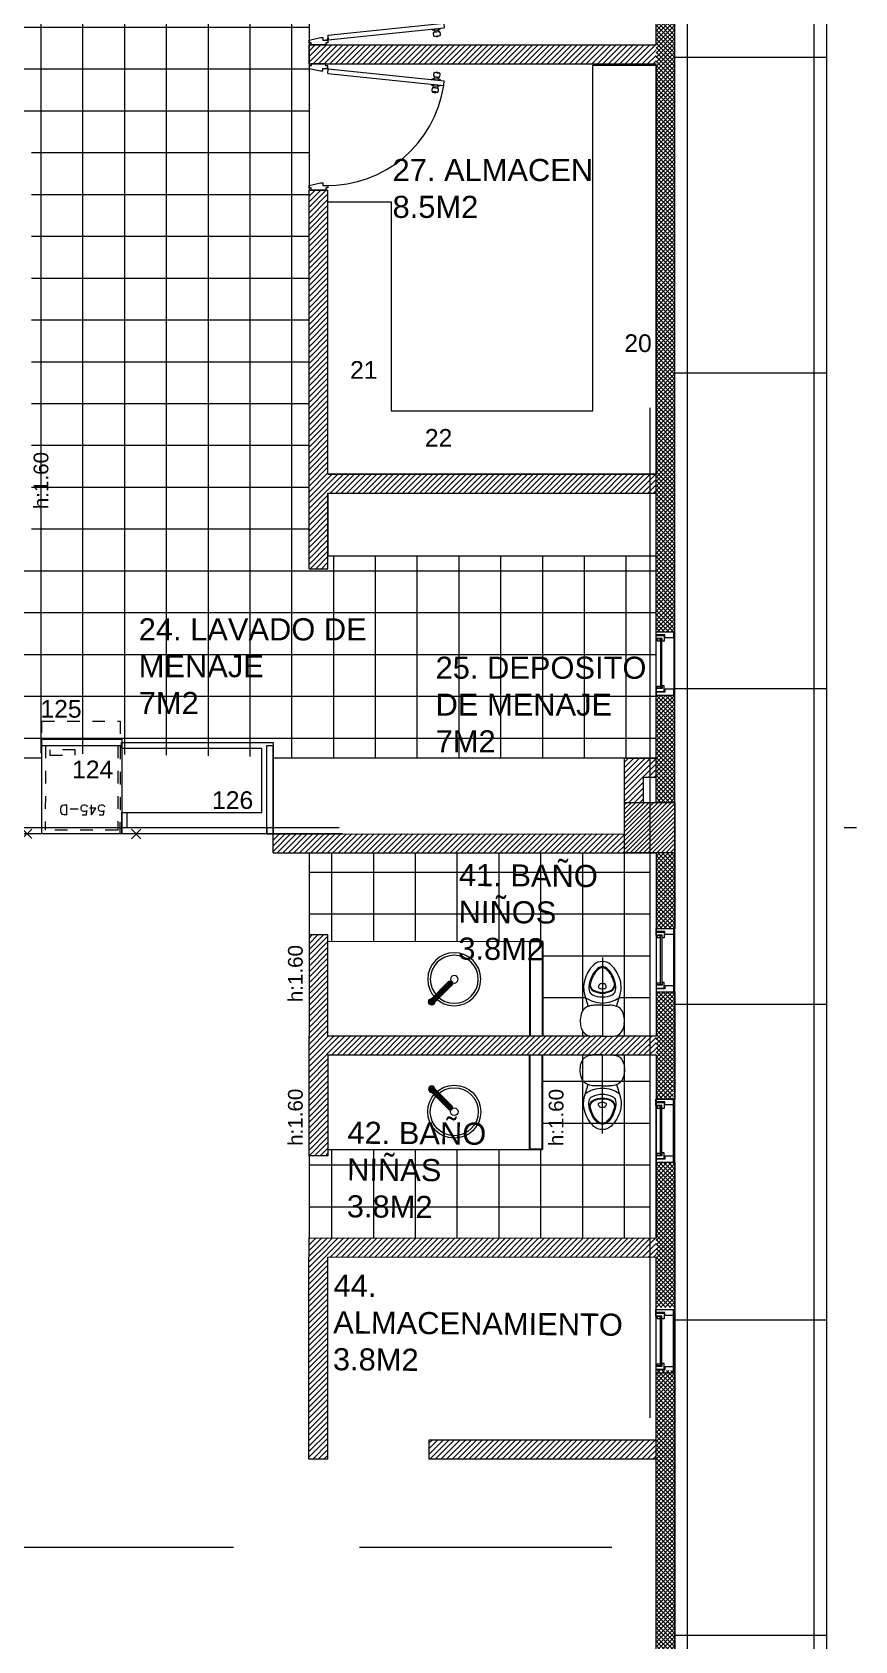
# Model space of a CAD drawing. Extents: x 98839 to 99031, y 101876 to 101926.
# Drawn here: x 98885.49 to 98892.01, y 101896.96 to 101909.7 of the extents above; entities that cross this region are included whole.
import ezdxf

# ---------------------------------------------------------------- set-up
doc = ezdxf.new("R2010")
doc.units = 0
doc.header["$LTSCALE"] = 8
doc.header["$MEASUREMENT"] = 0
for name, pattern in [('DASHDOTX2', [2, 1, -0.5, 0, -0.5]), ('HIDDEN', [0.375, 0.25, -0.125]), ('RAYITAS', [15, 12, -3]), ('TRAZOS2', [9.525, 6.35, -3.175])]:
    doc.linetypes.add(name, pattern=pattern)
doc.layers.get('0').update_dxf_attribs({"linetype": 'CONTINUOUS', "lineweight": 9})
for name, color, linetype, lineweight in [('5- 0.18 (muebles fijos)', 3, 'CONTINUOUS', 18), ('A_ACHU-1', 253, 'CONTINUOUS', 0), ('A_CARP-MAD', 46, 'CONTINUOUS', 18), ('A_CARP-MET', 126, 'CONTINUOUS', 18), ('A_CLRA-YESO', 71, 'CONTINUOUS', 18), ('A_COLS', 1, 'CONTINUOUS', 20), ('A_EJES', 75, 'DASHDOTX2', 5), ('A_MUEB-FIJO', 3, 'CONTINUOUS', 15), ('A_MURO', 7, 'CONTINUOUS', 20), ('A_MURO-ANTE', 7, 'CONTINUOUS', 30), ('A_PISO-ACHU', 251, 'CONTINUOUS', 0), ('A_PISO-GRAN', 250, 'CONTINUOUS', 0), ('A_PROY', 16, 'HIDDEN', 5), ('A_PUER', 134, 'CONTINUOUS', 18), ('A_TEXT', 154, 'CONTINUOUS', 0), ('A_TEXT-DIM', 54, 'CONTINUOUS', 13), ('A_VENT', 124, 'CONTINUOUS', 18), ('Arq_Muebles_Fijos', 252, 'CONTINUOUS', 15), ('MOBILIARIO', 3, 'CONTINUOUS', 15), ('P-BAJA_APARTADO-v4$0$proyeccion', 3, 'CONTINUOUS', 0)]:
    doc.layers.add(name, color=color, linetype=linetype, lineweight=lineweight)
doc.layers.add('BORRAME', color=1, linetype='CONTINUOUS')
doc.styles.add('DIM', font='arial.ttf')
doc.styles.add('ROMAND', font='romand.shx')
doc.styles.add('ROMANS', font='arial.ttf')
pattern_1 = [(45, (0, 0), (-0.0176776695297, 0.0176776695297), []), (135, (0, 0), (-0.0176776695297, -0.0176776695297), [])]
pattern_2 = [(45, (0, 0), (-0.022097086912, 0.022097086912), [])]
pattern_3 = [(89.99933, (99248.9285, 101887.80418), (-0.33125, 3.87e-06), []), (179.99933, (99248.9285, 101887.80418), (-3.87e-06, -0.33125), [])]

# ---------------------------------------------------------------- blocks, each defined once
blk = doc.blocks.new('puerta mad 1mt')
at = {"layer": '5- 0.18 (muebles fijos)'}
blk.add_line((0.155, 0.99), (0.155, 0.99), dxfattribs=at)
at = {"layer": 'A_ACHU-1'}
for p, q in [((0.048, 0.934), (0.049, 0.946)), ((0.048, 0.934), (0.051, 0.934)), ((0.049, 0.946), (0.052, 0.945)), ((0.049, 0.92), (0.051, 0.934)), ((0.051, 0.934), (0.054, 0.96)), ((0.084, 0.916), (0.088, 0.956)), ((0.095, 0.92), (0.085, 0.921)), ((0.098, 0.95), (0.088, 0.951)), ((0.094, 0.918), (0.098, 0.952)), ((0.097, 0.917), (0.094, 0.918)), ((0.105, 0.899), (0.097, 0.917)), ((0.101, 0.952), (0.098, 0.952)), ((0.112, 0.969), (0.101, 0.952)), ((0.105, 0.899), (0.112, 0.969)), ((0.108, 0.899), (0.105, 0.899)), ((0.115, 0.968), (0.112, 0.969)), ((0.115, 0.968), (0.112, 0.969)), ((0.145, 0.895), (0.148, 0.894)), ((0.148, 0.894), (0.156, 0.964)), ((0.148, 0.894), (0.159, 0.911)), ((0.153, 0.964), (0.156, 0.964)), ((0.153, 0.964), (0.156, 0.964)), ((0.156, 0.964), (0.163, 0.946)), ((0.159, 0.911), (0.162, 0.91)), ((0.162, 0.91), (0.166, 0.945)), ((0.162, 0.913), (0.172, 0.912)), ((0.163, 0.946), (0.166, 0.945)), ((0.165, 0.943), (0.175, 0.942)), ((0.172, 0.907), (0.176, 0.947)), ((0.207, 0.903), (0.208, 0.918)), ((0.208, 0.918), (0.211, 0.943)), ((0.211, 0.917), (0.208, 0.918)), ((0.212, 0.929), (0.209, 0.929)), ((0.211, 0.917), (0.212, 0.929)), ((0.021, 0.057), (0.02, 0.057)), ((0.021, 0.074), (0.022, 0.078)), ((0.021, 0.074), (0.021, 0.057)), ((0.022, 0.076), (0.031, 0.076)), ((0.022, 0.075), (0.038, 0.074)), ((0.038, 0.075), (0.038, 0.074))]:
    blk.add_line(p, q, dxfattribs=at)
blk.add_circle((0.022, 0.075), 0.00188, dxfattribs=at)
for centre, radius, start, end in [((-0.04, 0.949), 0.0943, 341.7975, 6.2754), ((0.069, 0.935), 0.0242, 217.6393, 310.4336), ((0.069, 0.941), 0.0242, 37.6393, 130.4336), ((0.191, 0.922), 0.0242, 217.6393, 310.4336), ((0.192, 0.928), 0.0242, 37.6393, 130.4336), ((0.3, 0.914), 0.0943, 161.7975, 186.2754), ((0.022, 0.075), 0.000938, 85, 265), ((0.022, 0.075), 0.000937, 265, 85)]:
    blk.add_arc(centre, radius, start, end, dxfattribs=at)
at = {"layer": 'A_CARP-MAD'}
for points in [[(-0.017, -0.058), (0, -0.058), (0, -0.075), (0.02, -0.075), (0.04, 0.015), (0.04, 0.035), (0.02, 0.035), (0.02, 0.075), (0, 0.075), (0, 0.058), (-0.017, 0.058)], [(0.983, -0.058), (0.966, -0.058), (0.966, -0.075), (0.946, -0.075), (0.926, 0.015), (0.926, 0.035), (0.946, 0.035), (0.946, 0.075), (0.966, 0.075), (0.966, 0.058), (0.983, 0.058)]]:
    blk.add_lwpolyline(points, close=True, dxfattribs=at)
at = {"layer": 'A_PROY'}
blk.add_arc((0.016, 0.073), 0.93, 358.9025, 81.3874, dxfattribs=at)
at = {"layer": 'A_PUER'}
for p, q in [((0.022, 0.076), (0.118, 0.996)), ((0.059, 0.073), (0.156, 0.992)), ((0.156, 0.992), (0.118, 0.996)), ((0.059, 0.073), (0.022, 0.076))]:
    blk.add_line(p, q, dxfattribs=at)
blk = doc.blocks.new('*U792')
at = {"layer": 'A_CARP-MAD'}
blk.add_lwpolyline([(0.14, -0.047), (0.07, -0.047), (0.07, -0.023), (0, -0.023), (0, 0), (0.14, 0)], dxfattribs=at)
for points in [[(0, -0.028), (0.065, -0.028), (0.065, -0.074), (0.048, -0.074), (0.048, -0.051), (0, -0.051)], [(0, -0.028), (0.065, -0.028), (0.065, -0.074), (0.048, -0.074), (0.048, -0.051), (0, -0.051)], [(0.033, -0.071), (0.033, -0.054), (0.01, -0.054), (0.01, -0.071)], [(0, -0.472), (0.065, -0.472), (0.065, -0.426), (0.048, -0.426), (0.048, -0.449), (0, -0.449)], [(0, -0.477), (0, -0.5), (0.14, -0.5), (0.14, -0.453), (0.07, -0.453), (0.07, -0.477)], [(0.033, -0.429), (0.033, -0.446), (0.01, -0.446), (0.01, -0.429)]]:
    blk.add_lwpolyline(points, close=True, dxfattribs=at)
at = {"layer": 'A_CARP-MET'}
blk.add_line((0.14, -0.047), (0.14, 0), dxfattribs=at)
blk.add_lwpolyline([(0.033, -0.071), (0.033, -0.054), (0.01, -0.054), (0.01, -0.071)], close=True, dxfattribs=at)
at = {"layer": 'A_VENT'}
for p, q in [((0, -0.5), (0, 0)), ((0.14, 0), (0.14, -0.5))]:
    blk.add_line(p, q, dxfattribs=at)
blk.add_lwpolyline([(0.036, -0.054), (0.036, -0.446), (0.045, -0.446), (0.045, -0.054)], close=True, dxfattribs=at)
blk = doc.blocks.new('ACTIVAIR-flat-1')
at = {"color": 4, "linetype": 'RAYITAS'}
for p, q in [((-618, -44), (0, 0)), ((0, 0), (63, -889)), ((-555, -933), (-618, -44)), ((63, -889), (-555, -933))]:
    blk.add_line(p, q, dxfattribs=at)
at = {"layer": 'BORRAME', "style": 'ROMAND', "flags": 9}
for tag, p in [('NUMERO_DE_POSICION', (-31, -210)), ('VARIABLE_ANCHO', (-96, -130)), ('VARIABLE_LARGO', (-97, -173)), ('SUBAPARATOS_QUE_TIENE', (12, -292)), ('CODIGO_DE_ZONA', (-77, -256)), ('TIPO', (-220, -349)), ('DESCRIPCION', (-125, -384)), ('CODIGO', (-181, -431))]:
    blk.add_attdef(tag, p, '', height=28.2, rotation=184.0753, dxfattribs=at)
blk = doc.blocks.new('PI-70-flat-1')
at = {"color": 2}
for p, q in [((53, -46), (100, -695)), ((100, -695), (50, -698))]:
    blk.add_line(p, q, dxfattribs=at)
at = {"layer": 'BORRAME'}
for p, q in [((0, 0), (50, 4)), ((50, -698), (0, 0)), ((50, 4), (53, -46))]:
    blk.add_line(p, q, dxfattribs=at)
at = {"layer": 'BORRAME', "style": 'ROMAND', "flags": 9}
for tag, p in [('DESCRIPCION', (-5, -767)), ('CODIGO', (35, -734)), ('ORDEN_DEL_SUBAPARATO', (-99, -832)), ('PERTENECE_AL_APARATO', (-92, -862)), ('NUMERO_DE_POSICION', (-70, -920)), ('CODIGO_DE_ZONA', (-37, -888)), ('TIPO', (62, -792)), ('VARIABLE_ANCHO', (-24, -977)), ('VARIABLE_LARGO', (-23, -947))]:
    blk.add_attdef(tag, p, '', height=20, rotation=4.0753, dxfattribs=at)
blk = doc.blocks.new('MV-120-7-flat-1')
at = {"color": 3}
for p, q in [((-1197, -85), (0, 0)), ((0, 0), (12, -170)), ((-1145, -808), (-1197, -85)), ((52, -723), (-1145, -808)), ((48, -678), (52, -723))]:
    blk.add_line(p, q, dxfattribs=at)
at = {"color": 2}
for p, q in [((-36, -53), (-1193, -135)), ((-28, -172), (-36, -53)), ((12, -170), (-1095, -248)), ((-1095, -248), (-1059, -757)), ((48, -678), (-1059, -757))]:
    blk.add_line(p, q, dxfattribs=at)
at = {"layer": 'BORRAME', "style": 'ROMAND', "text_generation_flag": 4, "flags": 9}
for tag, p in [('DESCRIPCION', (-211, -261)), ('CODIGO', (-255, -234)), ('SUBAPARATOS_QUE_TIENE', (-106, -312)), ('NUMERO_DE_POSICION', (-128, -374)), ('CODIGO_DE_ZONA', (-165, -347)), ('TIPO', (-274, -296)), ('VARIABLE_LARGO', (-170, -407)), ('VARIABLE_ANCHO', (-165, -437))]:
    blk.add_attdef(tag, p, '', height=20, rotation=184.0753, dxfattribs=at)
blk = doc.blocks.new('ECO-545-D-flat-1')
at = {"color": 3}
for p, q in [((0, 0), (633, 45)), ((53, -748), (0, 0)), ((687, -703), (633, 45)), ((683, -653), (50, -698)), ((687, -703), (53, -748))]:
    blk.add_line(p, q, dxfattribs=at)
at = {"color": 4, "linetype": 'TRAZOS2'}
for p, q in [((32, -28), (606, 13)), ((653, -655), (606, 13)), ((80, -696), (32, -28))]:
    blk.add_line(p, q, dxfattribs=at)
blk.add_lwpolyline([(416, -637), (616, -623), (613, -583), (413, -597)], close=True, dxfattribs=at)
at = {"layer": 'BORRAME'}
for p, q in [((-75, -43), (-155, 27)), ((-149, -48), (-80, 32)), ((788, 19), (708, 88)), ((713, 13), (783, 93))]:
    blk.add_line(p, q, dxfattribs=at)
at = {"layer": 'BORRAME', "style": 'ROMAND'}
blk.add_text('545-D', height=80, rotation=4.0753, dxfattribs=at).set_placement((142, -221))
at = {"layer": 'BORRAME', "style": 'ROMANS', "flags": 9}
for tag, p in [('SUBAPARATOS_QUE_TIENE', (162, -388)), ('CODIGO_DE_ZONA', (224, -414)), ('DESCRIPCION', (257, -322)), ('CODIGO', (298, -289)), ('TIPO', (326, -347)), ('NUMERO_DE_POSICION', (191, -446)), ('VARIABLE_ANCHO', (240, -503)), ('VARIABLE_LARGO', (241, -473))]:
    blk.add_attdef(tag, p, '', height=20, rotation=4.0753, dxfattribs=at)
blk = doc.blocks.new('P-BAJA_APARTADO-v4$0$LAVAMANOS_NAL 2')
at = {"layer": 'MOBILIARIO'}
for radius in [0.21, 0.19, 0.03]:
    blk.add_circle((0, 0), radius, dxfattribs=at)
blk = doc.blocks.new('sanit planta niños 25 JUNIO')
at = {"layer": 'MOBILIARIO'}
for p, q in [((0, 0), (-0.079, 0)), ((0, 0), (0.079, 0)), ((0, -0.623), (0, 0)), ((-0.112, -0.235), (-0.141, -0.329)), ((0, -0.245), (-0.055, -0.245)), ((0, -0.245), (0.055, -0.245)), ((0.141, -0.329), (0.112, -0.235)), ((-0.031, -0.387), (-0.031, -0.396)), ((0.031, -0.396), (0.031, -0.387))]:
    blk.add_line(p, q, dxfattribs=at)
for centre, radius, start, end in [((-0.079, -0.142), 0.142, 90.0018, 106.1013), ((0.079, -0.142), 0.142, 73.8987, 89.9982), ((0.025, -0.119), 0.2, 173.2201, 192.007), ((-0.061, -0.105), 0.114, 163.1231, 175.1981), ((-0.081, -0.087), 0.09, 115.07, 170.1707), ((0.081, -0.087), 0.09, 9.8293, 64.93), ((0.061, -0.105), 0.114, 4.8019, 16.8769), ((-0.025, -0.119), 0.2, 347.993, 6.7799), ((-0.082, -0.151), 0.0891, 185.8483, 257.9222), ((-0.055, -0.08), 0.165, 253.7382, 269.9982), ((0.055, -0.08), 0.165, 270.0018, 286.2618), ((0.082, -0.151), 0.0891, 282.0778, 354.1517), ((0.049, -0.386), 0.198, 163.4737, 194.8638), ((0, -0.495), 0.233, 90.0041, 124.9086), ((0.049, -0.386), 0.156, 171.2441, 194.8637), ((-0.059, -0.369), 0.0458, 115.3107, 171.2428), ((-0.047, -0.403), 0.052, 117.3279, 181.0009), ((-0.046, -0.407), 0.0502, 117.8382, 192.7538), ((0, -0.495), 0.185, 90.0039, 115.3111), ((0, -0.495), 0.155, 90.0041, 117.3278), ((0, -0.495), 0.149, 90.0041, 117.8379), ((-0.024, -0.387), 0.00676, 116.9744, 180.0041), ((0, -0.434), 0.0598, 90.0038, 116.9725), ((0, -0.495), 0.233, 55.0996, 90.004), ((0, -0.495), 0.185, 64.6971, 90.0043), ((0, -0.495), 0.155, 62.6804, 90.0041), ((0, -0.495), 0.149, 62.1703, 90.004), ((0, -0.434), 0.0598, 63.0356, 90.0044), ((0.024, -0.387), 0.00676, 0.0041, 63.0338), ((0.046, -0.407), 0.0502, 347.2544, 62.17), ((0.047, -0.403), 0.052, 359.0073, 62.6803), ((0.06, -0.369), 0.0458, 8.7654, 64.6975), ((-0.049, -0.386), 0.156, 345.1445, 8.764), ((-0.049, -0.386), 0.198, 345.1444, 16.5345), ((0.153, -0.358), 0.306, 194.8653, 208.8496), ((0.086, -0.395), 0.229, 208.8482, 227.9985), ((0.153, -0.358), 0.263, 194.8629, 208.8482), ((0.049, -0.386), 0.148, 192.8178, 194.9232), ((0.153, -0.358), 0.255, 194.8659, 208.8502), ((0.086, -0.395), 0.187, 208.8488, 227.9987), ((0.086, -0.395), 0.179, 208.8494, 227.9992), ((-0.015, -0.396), 0.0154, 180.1881, 237.9209), ((0, -0.372), 0.0444, 237.9205, 270.0041), ((0, -0.372), 0.0444, 270.0041, 302.0877), ((0.015, -0.396), 0.0154, 302.0873, 359.8201), ((-0.086, -0.395), 0.179, 312.009, 331.1588), ((-0.086, -0.395), 0.187, 312.0095, 331.1594), ((-0.086, -0.395), 0.229, 312.0097, 331.16), ((-0.153, -0.358), 0.255, 331.158, 345.1423), ((-0.153, -0.358), 0.263, 331.1599, 345.1452), ((-0.049, -0.386), 0.148, 345.085, 347.1904), ((-0.153, -0.358), 0.306, 331.1586, 345.1429), ((0, -0.491), 0.1, 227.9989, 270.0041), ((0, -0.491), 0.0581, 227.9988, 270.0041), ((0, -0.491), 0.0503, 227.9988, 270.0041), ((0, -0.491), 0.0503, 270.0041, 312.0094), ((0, -0.491), 0.0581, 270.0041, 312.0094), ((0, -0.491), 0.1, 270.0041, 312.0093)]:
    blk.add_arc(centre, radius, start, end, dxfattribs=at)
blk = doc.blocks.new('*U475')
blk.add_wipeout([(-0.362, 0.614), (-0.263, 0.613), (-0.234, 0.604), (-0.206, 0.576), (-0.193, 0.542), (-0.187, 0.495), (-0.194, 0.437), (-0.206, 0.414), (-0.229, 0.39), (-0.25, 0.379), (-0.217, 0.268), (-0.213, 0.231), (-0.215, 0.201), (-0.22, 0.178), (-0.227, 0.153), (-0.259, 0.091), (-0.273, 0.072), (-0.284, 0.059), (-0.295, 0.049), (-0.303, 0.042), (-0.315, 0.035), (-0.326, 0.03), (-0.362, 0.023), (-0.405, 0.033), (-0.435, 0.054), (-0.452, 0.073), (-0.473, 0.103), (-0.502, 0.168), (-0.508, 0.195), (-0.509, 0.253), (-0.503, 0.283), (-0.491, 0.325), (-0.475, 0.379), (-0.496, 0.39), (-0.511, 0.403), (-0.528, 0.433), (-0.534, 0.461), (-0.537, 0.494), (-0.535, 0.529), (-0.524, 0.572), (-0.517, 0.578), (-0.504, 0.594), (-0.488, 0.605), (-0.469, 0.612), (-0.456, 0.613), (-0.444, 0.614)]).dxf.layer = 'MOBILIARIO'
at = {"layer": 'MOBILIARIO'}
blk.add_blockref('sanit planta niños 25 JUNIO', (-0.362, 0.614), dxfattribs=at)
blk = doc.blocks.new('griferia')
at = {"layer": 'MOBILIARIO', "color": 8, "linetype": 'Continuous'}
for points in [[(-0.226, 0), (-0.105, 0)], [(-0.225, 0.006), (-0.106, 0.006)], [(-0.222, 0.011), (-0.106, 0.011)], [(-0.22, 0.014), (-0.107, 0.014)], [(-0.216, 0.017), (-0.108, 0.017)], [(0, 0.019), (-0.207, 0.019)], [(-0.207, -0.019), (0, -0.019), (0, 0.019)], [(-0.095, 0.017), (0, 0.017)], [(-0.094, 0.014), (0, 0.014)], [(-0.093, 0.011), (0, 0.011)], [(-0.093, 0.006), (0, 0.006)], [(-0.092, 0), (0, 0)], [(0.014, -0.012), (0.014, 0.012)], [(0.016, -0.01), (0.016, 0.01)], [(0.017, -0.008), (0.017, 0.008)], [(0.018, -0.004), (0.018, 0.004)], [(-0.225, -0.006), (-0.106, -0.006)], [(-0.222, -0.011), (-0.106, -0.011)], [(-0.22, -0.014), (-0.107, -0.014)], [(-0.216, -0.017), (-0.108, -0.017)], [(-0.095, -0.017), (0, -0.017)], [(-0.094, -0.014), (0, -0.014)], [(-0.093, -0.006), (0, -0.006)], [(-0.093, -0.011), (0, -0.011)]]:
    blk.add_lwpolyline(points, dxfattribs=at)
for centre, radius, start, end in [((-0.207, 0), 0.0188, 90, 270), ((-0.204, 0), 0.0191, 100.053, 259.947), ((-0.199, 0), 0.0197, 107.5626, 252.4374), ((-0.194, 0), 0.0206, 114.2781, 245.7219), ((-0.189, 0), 0.0217, 119.9824, 240.0176), ((-0.184, 0), 0.0231, 125.4865, 234.5135), ((-0.176, 0), 0.0261, 134.0124, 225.9876), ((-0.17, 0), 0.0649, 343.1568, 16.8432), ((-0.168, 0), 0.0649, 343.1568, 16.8432), ((-0.165, 0), 0.0649, 343.1568, 16.8432), ((-0.162, 0), 0.0649, 343.1568, 16.8432), ((-0.16, 0), 0.0649, 343.1568, 16.8432), ((-0.157, 0), 0.0649, 343.1568, 16.8432), ((0, 0), 0.0255, 227.4527, 132.5473), ((0, 0), 0.0188, 270, 90), ((-0.066, 0), 0.0684, 344.0427, 15.9573), ((-0.058, 0), 0.0635, 342.9761, 17.0239), ((-0.061, 0), 0.0693, 344.942, 15.058), ((-0.043, 0), 0.0537, 341.4248, 18.5752), ((-0.041, 0), 0.0543, 343.3705, 16.6295), ((-0.046, 0), 0.0603, 346.8545, 13.1455)]:
    blk.add_arc(centre, radius, start, end, dxfattribs=at)
blk = doc.blocks.new('A$C578C46C9')
at = {"layer": 'MOBILIARIO', "color": 8}
blk.add_blockref('griferia', (-0.026, 0), dxfattribs=at)
blk = doc.blocks.new('*U70')
at = {"layer": 'A_CARP-MAD'}
blk.add_lwpolyline([(0.14, -0.047), (0.07, -0.047), (0.07, -0.023), (0, -0.023), (0, 0), (0.14, 0)], dxfattribs=at)
for points in [[(0, -0.028), (0.065, -0.028), (0.065, -0.074), (0.048, -0.074), (0.048, -0.051), (0, -0.051)], [(0, -0.028), (0.065, -0.028), (0.065, -0.074), (0.048, -0.074), (0.048, -0.051), (0, -0.051)], [(0.033, -0.071), (0.033, -0.054), (0.01, -0.054), (0.01, -0.071)], [(0, -2.972), (0.065, -2.972), (0.065, -2.926), (0.048, -2.926), (0.048, -2.949), (0, -2.949)], [(0.033, -2.929), (0.033, -2.946), (0.01, -2.946), (0.01, -2.929)], [(0, -2.977), (0, -3), (0.14, -3), (0.14, -2.953), (0.07, -2.953), (0.07, -2.977)]]:
    blk.add_lwpolyline(points, close=True, dxfattribs=at)
at = {"layer": 'A_CARP-MET'}
blk.add_line((0.14, -0.047), (0.14, 0), dxfattribs=at)
blk.add_lwpolyline([(0.033, -0.071), (0.033, -0.054), (0.01, -0.054), (0.01, -0.071)], close=True, dxfattribs=at)
at = {"layer": 'A_VENT'}
for p, q in [((0, -3), (0, 0)), ((0.14, 0), (0.14, -3))]:
    blk.add_line(p, q, dxfattribs=at)
blk.add_lwpolyline([(0.036, -0.054), (0.036, -2.946), (0.045, -2.946), (0.045, -0.054)], close=True, dxfattribs=at)
blk = doc.blocks.new('A$C7E147700')
at = {"layer": 'A_VENT', "xscale": -1, "rotation": 270}
blk.add_blockref('*U70', (4.285, -0.149), dxfattribs=at)
blk = doc.blocks.new('puerta 11')
at = {"layer": '5- 0.18 (muebles fijos)'}
for p, q in [((-1.228, 0.99), (-1.228, 0.99)), ((-0.119, 0.476), (-0.119, 0.476))]:
    blk.add_line(p, q, dxfattribs=at)
at = {"layer": 'A_ACHU-1'}
for p, q in [((-1.335, 0.934), (-1.334, 0.946)), ((-1.335, 0.934), (-1.332, 0.934)), ((-1.334, 0.946), (-1.331, 0.945)), ((-1.334, 0.92), (-1.332, 0.934)), ((-1.332, 0.934), (-1.329, 0.96)), ((-1.299, 0.916), (-1.295, 0.956)), ((-1.288, 0.92), (-1.298, 0.921)), ((-1.285, 0.95), (-1.295, 0.951)), ((-1.289, 0.918), (-1.285, 0.952)), ((-1.286, 0.917), (-1.289, 0.918)), ((-1.278, 0.899), (-1.286, 0.917)), ((-1.282, 0.952), (-1.285, 0.952)), ((-1.271, 0.969), (-1.282, 0.952)), ((-1.278, 0.899), (-1.271, 0.969)), ((-1.275, 0.899), (-1.278, 0.899)), ((-1.268, 0.968), (-1.271, 0.969)), ((-1.268, 0.968), (-1.271, 0.969)), ((-1.238, 0.895), (-1.235, 0.894)), ((-1.235, 0.894), (-1.227, 0.964)), ((-1.235, 0.894), (-1.224, 0.911)), ((-1.23, 0.964), (-1.227, 0.964)), ((-1.23, 0.964), (-1.227, 0.964)), ((-1.227, 0.964), (-1.22, 0.946)), ((-1.224, 0.911), (-1.221, 0.91)), ((-1.221, 0.91), (-1.217, 0.945)), ((-1.221, 0.913), (-1.211, 0.912)), ((-1.22, 0.946), (-1.217, 0.945)), ((-1.218, 0.943), (-1.208, 0.942)), ((-1.211, 0.907), (-1.207, 0.947)), ((-1.176, 0.903), (-1.175, 0.918)), ((-1.175, 0.918), (-1.172, 0.943)), ((-1.172, 0.917), (-1.175, 0.918)), ((-1.171, 0.929), (-1.174, 0.929)), ((-1.172, 0.917), (-1.171, 0.929)), ((-0.174, 0.404), (-0.175, 0.415)), ((-0.175, 0.415), (-0.173, 0.415)), ((-0.171, 0.404), (-0.174, 0.429)), ((-0.174, 0.404), (-0.171, 0.404)), ((-0.17, 0.39), (-0.171, 0.404)), ((-0.135, 0.393), (-0.139, 0.433)), ((-0.129, 0.429), (-0.139, 0.428)), ((-0.126, 0.399), (-0.136, 0.398)), ((-0.125, 0.397), (-0.129, 0.432)), ((-0.126, 0.432), (-0.129, 0.432)), ((-0.119, 0.45), (-0.126, 0.432)), ((-0.122, 0.397), (-0.125, 0.397)), ((-0.112, 0.381), (-0.122, 0.397)), ((-0.116, 0.451), (-0.119, 0.45)), ((-0.116, 0.451), (-0.119, 0.45)), ((-0.112, 0.381), (-0.119, 0.45)), ((-0.078, 0.455), (-0.075, 0.455)), ((-0.078, 0.455), (-0.075, 0.455)), ((-0.075, 0.455), (-0.064, 0.438)), ((-0.068, 0.385), (-0.075, 0.455)), ((-0.071, 0.385), (-0.068, 0.385)), ((-0.068, 0.385), (-0.061, 0.404)), ((-0.064, 0.438), (-0.061, 0.439)), ((-0.058, 0.404), (-0.061, 0.439)), ((-0.061, 0.437), (-0.051, 0.438)), ((-0.061, 0.404), (-0.058, 0.404)), ((-0.058, 0.406), (-0.048, 0.407)), ((-0.048, 0.402), (-0.052, 0.442)), ((-0.014, 0.42), (-0.017, 0.446)), ((-0.013, 0.432), (-0.015, 0.432)), ((-0.012, 0.421), (-0.014, 0.42)), ((-0.013, 0.406), (-0.014, 0.42)), ((-0.012, 0.421), (-0.013, 0.432)), ((-0.109, 0.381), (-0.112, 0.381)), ((-1.362, 0.057), (-1.363, 0.057)), ((-1.362, 0.074), (-1.361, 0.078)), ((-1.362, 0.074), (-1.362, 0.057)), ((-1.361, 0.076), (-1.352, 0.076)), ((-1.361, 0.075), (-1.345, 0.074)), ((-1.345, 0.075), (-1.345, 0.074)), ((-0.039, 0.075), (-0.055, 0.074)), ((-0.055, 0.075), (-0.055, 0.074)), ((-0.039, 0.076), (-0.048, 0.076)), ((-0.038, 0.074), (-0.039, 0.078)), ((-0.038, 0.074), (-0.038, 0.057)), ((-0.038, 0.057), (-0.037, 0.057))]:
    blk.add_line(p, q, dxfattribs=at)
for centre in [(-1.361, 0.075), (-0.039, 0.075)]:
    blk.add_circle(centre, 0.00188, dxfattribs=at)
for centre, radius, start, end in [((-1.423, 0.949), 0.0943, 341.7975, 6.2754), ((-1.314, 0.935), 0.0242, 217.6393, 310.4336), ((-1.314, 0.941), 0.0242, 37.6393, 130.4336), ((-1.192, 0.922), 0.0242, 217.6393, 310.4336), ((-1.191, 0.928), 0.0242, 37.6393, 130.4336), ((-1.083, 0.914), 0.0943, 161.7975, 186.2754), ((-0.155, 0.415), 0.0242, 49.5664, 142.3607), ((-0.264, 0.4), 0.0943, 353.7246, 18.2025), ((-0.154, 0.408), 0.0242, 229.5664, 322.3607), ((-0.033, 0.427), 0.0242, 49.5664, 142.3607), ((-0.032, 0.421), 0.0242, 229.5664, 322.3607), ((0.077, 0.436), 0.0943, 173.7246, 198.2025), ((-1.361, 0.075), 0.000938, 85, 265), ((-1.361, 0.075), 0.000937, 265, 85), ((-0.039, 0.075), 0.000938, 275, 95), ((-0.039, 0.075), 0.000937, 95, 275)]:
    blk.add_arc(centre, radius, start, end, dxfattribs=at)
at = {"layer": 'A_CARP-MAD'}
for points in [[(-1.4, -0.058), (-1.383, -0.058), (-1.383, -0.075), (-1.363, -0.075), (-1.343, 0.015), (-1.343, 0.035), (-1.363, 0.035), (-1.363, 0.075), (-1.383, 0.075), (-1.383, 0.058), (-1.4, 0.058)], [(0, -0.058), (-0.017, -0.058), (-0.017, -0.075), (-0.037, -0.075), (-0.057, 0.015), (-0.057, 0.035), (-0.037, 0.035), (-0.037, 0.075), (-0.017, 0.075), (-0.017, 0.058), (0, 0.058)]]:
    blk.add_lwpolyline(points, close=True, dxfattribs=at)
at = {"layer": 'A_PROY'}
for centre, radius, start, end in [((-1.398, 0.016), 0.991, 2.4077, 80.0702), ((0.016, 0.075), 0.425, 108.544, 182.3422)]:
    blk.add_arc(centre, radius, start, end, dxfattribs=at)
at = {"layer": 'A_PUER'}
for p, q in [((-1.361, 0.076), (-1.265, 0.996)), ((-1.324, 0.073), (-1.227, 0.992)), ((-1.227, 0.992), (-1.265, 0.996)), ((-0.119, 0.479), (-0.081, 0.482)), ((-0.076, 0.073), (-0.119, 0.479)), ((-0.039, 0.076), (-0.081, 0.482)), ((-1.324, 0.073), (-1.361, 0.076)), ((-0.076, 0.073), (-0.039, 0.076))]:
    blk.add_line(p, q, dxfattribs=at)
blk = doc.blocks.new('VENTANA 1.00')
at = {"layer": 'A_CARP-MAD'}
for points in [[(-0.977, -0.14), (-1, -0.14), (-1, 0), (-0.953, 0), (-0.953, -0.07), (-0.977, -0.07)], [(-0.972, -0.14), (-0.972, -0.074), (-0.926, -0.074), (-0.926, -0.092), (-0.949, -0.092), (-0.949, -0.14)], [(-0.929, -0.106), (-0.946, -0.106), (-0.946, -0.129), (-0.929, -0.129)], [(0.972, -0.14), (0.972, -0.074), (0.926, -0.074), (0.926, -0.092), (0.949, -0.092), (0.949, -0.14)], [(0.972, -0.14), (0.972, -0.074), (0.926, -0.074), (0.926, -0.092), (0.949, -0.092), (0.949, -0.14)], [(0.929, -0.106), (0.946, -0.106), (0.946, -0.129), (0.929, -0.129)]]:
    blk.add_lwpolyline(points, close=True, dxfattribs=at)
blk.add_lwpolyline([(0.953, 0), (0.953, -0.07), (0.977, -0.07), (0.977, -0.14), (1, -0.14), (1, 0)], dxfattribs=at)
at = {"layer": 'A_CARP-MET'}
blk.add_line((0.953, 0), (1, 0), dxfattribs=at)
blk.add_lwpolyline([(0.929, -0.106), (0.946, -0.106), (0.946, -0.129), (0.929, -0.129)], close=True, dxfattribs=at)
at = {"layer": 'A_VENT'}
for p, q in [((1, 0), (-1, 0)), ((-1, -0.14), (1, -0.14))]:
    blk.add_line(p, q, dxfattribs=at)
blk.add_lwpolyline([(0.946, -0.104), (-0.946, -0.104), (-0.946, -0.094), (0.946, -0.094)], close=True, dxfattribs=at)
blk = doc.blocks.new('A$C004831D2')
at = {"layer": 'A_MUEB-FIJO'}
blk.add_lwpolyline([(8.45, 5.84), (8.95, 5.84), (8.95, 2.6), (6.35, 2.6), (6.35, 4.756), (6.85, 4.756), (6.85, 3.1), (8.45, 3.1)], close=True, dxfattribs=at)
at = {"rotation": 90}
blk.add_blockref('puerta 11', (4.62, 9.35), dxfattribs=at)
at = {"layer": 'A_TEXT-DIM', "rotation": 90}
blk.add_blockref('VENTANA 1.00', (-0.391, 5.74), dxfattribs=at)
at = {"layer": 'A_VENT', "xscale": -1, "rotation": 90}
blk.add_blockref('A$C7E147700', (-0.4, 5.165), dxfattribs=at)

msp = doc.modelspace()

# ---------------------------------------------------------------- hatches: boundary and pattern name
at = {"layer": 'A_CLRA-YESO', "true_color": 0x57ad00}
h = msp.add_hatch(dxfattribs=at)
h.set_pattern_fill('ANSI31', color=74, scale=0.25)
h.set_pattern_definition(pattern_2)
h.paths.add_polyline_path([(98887.835, 101908.449), (98887.685, 101908.449), (98887.685, 101905.449), (98887.835, 101905.449), (98887.835, 101906.049), (98890.435, 101906.049), (98890.435, 101906.199), (98887.835, 101906.199)])
h.paths.add_polyline_path([(98890.435, 101909.599), (98887.685, 101909.599), (98887.685, 101909.449), (98890.435, 101909.449)])
h.paths.add_polyline_path([(98887.835, 101911.399), (98890.185, 101911.399), (98890.185, 101911.549), (98887.685, 101911.549), (98887.685, 101910.599), (98887.835, 101910.599)])
h.paths.add_polyline_path([(98886.685, 101911.549), (98883.835, 101911.549), (98883.835, 101913.949), (98886.035, 101913.949), (98886.035, 101912.949), (98886.185, 101912.949), (98886.185, 101914.099), (98883.835, 101914.099), (98883.835, 101914.199), (98883.685, 101914.199), (98883.685, 101911.549), (98881.485, 101911.549), (98881.485, 101911.399), (98886.685, 101911.399)])
h.paths.add_polyline_path([(98890.435, 101913.199), (98890.435, 101913.199), (98887.835, 101913.199), (98887.835, 101916.049), (98890.585, 101916.049), (98890.585, 101916.524), (98890.435, 101916.524), (98890.435, 101916.199), (98884.835, 101916.199), (98884.835, 101916.049), (98887.685, 101916.049), (98887.685, 101913.049), (98890.435, 101913.049)])
at = {"layer": 'A_CLRA-YESO', "true_color": 0xd10000}
h = msp.add_hatch(dxfattribs=at)
h.set_pattern_fill('ANSI37', color=12, scale=0.2)
h.set_pattern_definition(pattern_1)
h.paths.add_polyline_path([(98890.585, 101911.149), (98890.435, 101911.149), (98890.435, 101904.949), (98890.585, 101904.949)])
h.paths.add_polyline_path([(98890.584, 101913.199), (98890.435, 101913.199), (98890.435, 101913.049), (98890.583, 101913.049)])
h.paths.add_polyline_path([(98890.585, 101915.049), (98890.435, 101915.049), (98890.435, 101913.199), (98890.585, 101913.199)])
h = msp.add_hatch(dxfattribs=at)
h.set_pattern_fill('ANSI37', color=12, scale=0.2)
h.set_pattern_definition(pattern_1)
h.paths.add_polyline_path([(98890.585, 101899.099), (98890.435, 101899.099), (98890.435, 101898.499), (98890.435, 101895.999), (98890.585, 101895.999)])
h.paths.add_polyline_path([(98890.585, 101900.749), (98890.435, 101900.749), (98890.435, 101901.249), (98890.574, 101901.249), (98890.585, 101902.099), (98890.435, 101902.099), (98890.435, 101899.599), (98890.585, 101899.599)])
h.paths.add_polyline_path([(98890.585, 101903.199), (98890.435, 101903.199), (98890.435, 101902.599), (98890.585, 101902.599)])
h.paths.add_polyline_path([(98890.585, 101904.449), (98890.435, 101904.449), (98890.435, 101903.599), (98890.585, 101903.599)])
at = {"layer": 'A_CLRA-YESO', "true_color": 0x57ad00}
h = msp.add_hatch(dxfattribs=at)
h.set_pattern_fill('ANSI31', color=74, scale=0.25)
h.set_pattern_definition(pattern_2)
h.paths.add_polyline_path([(98890.435, 101903.949), (98890.185, 101903.949), (98890.185, 101903.599), (98890.335, 101903.599), (98890.335, 101903.799), (98890.435, 101903.799)])
h = msp.add_hatch(dxfattribs=at)
h.set_pattern_fill('ANSI31', color=74, scale=0.25)
h.set_pattern_definition(pattern_2)
h.paths.add_polyline_path([(98890.185, 101903.349), (98887.4, 101903.349), (98887.4, 101903.199), (98890.185, 101903.198)])
h = msp.add_hatch(dxfattribs=at)
h.set_pattern_fill('ANSI31', color=74, scale=0.25)
h.set_pattern_definition(pattern_2)
h.paths.add_polyline_path([(98890.435, 101901.748), (98887.835, 101901.749), (98887.835, 101902.549), (98887.685, 101902.549), (98887.685, 101901.599), (98887.685, 101900.799), (98887.835, 101900.799), (98887.835, 101901.599), (98890.435, 101901.598)])
h = msp.add_hatch(dxfattribs=at)
h.set_pattern_fill('ANSI31', color=74, scale=0.25)
h.set_pattern_definition(pattern_2)
h.paths.add_polyline_path([(98887.834, 101900.149), (98887.684, 101900.149), (98887.684, 101898.398), (98887.834, 101898.398)])
h = msp.add_hatch(dxfattribs=at)
h.set_pattern_fill('ANSI31', color=74, scale=0.25)
h.set_pattern_definition([(45, (0.04181, 0.04453), (-0.022097086912, 0.022097086912), [])])
h.paths.add_polyline_path([(98890.435, 101900.149), (98887.836, 101900.149), (98887.834, 101899.998), (98890.435, 101899.998)])
h = msp.add_hatch(dxfattribs=at)
h.set_pattern_fill('ANSI31', color=74, scale=0.25)
h.set_pattern_definition(pattern_2)
h.paths.add_polyline_path([(98890.435, 101898.548), (98888.634, 101898.548), (98888.634, 101898.397), (98890.435, 101898.398)])
at = {"layer": 'A_PISO-ACHU'}
h = msp.add_hatch(dxfattribs=at)
h.set_pattern_fill('ANSI31', color=256, scale=0.2)
h.set_pattern_definition([(45, (-164.107538, 0), (-0.0176776695297, 0.0176776695297), [])])
h.paths.add_polyline_path([(98890.585, 101918.749), (98890.585, 101918.349), (98890.185, 101918.349), (98890.185, 101918.749)])
h.paths.add_polyline_path([(98890.585, 101911.549), (98890.585, 101911.149), (98890.185, 101911.149), (98890.185, 101911.549)])
h.paths.add_polyline_path([(98890.585, 101903.599), (98890.585, 101903.199), (98890.185, 101903.199), (98890.185, 101903.599)])
h.paths.add_polyline_path([(98881.085, 101903.599), (98881.085, 101903.199), (98881.485, 101903.199), (98881.485, 101903.599)])
h.paths.add_polyline_path([(98881.085, 101911.55), (98881.085, 101911.15), (98881.485, 101911.15), (98881.485, 101911.55)])
h.paths.add_polyline_path([(98881.085, 101918.749), (98881.085, 101918.349), (98881.485, 101918.349), (98881.485, 101918.749)])
h = msp.add_hatch(dxfattribs=at)
h.set_pattern_fill('NET', color=256, scale=2.65, angle=89.9993)
h.set_pattern_definition([(89.99933, (98762.0064, 101996.5282), (-0.33125, 3.9e-06), []), (179.99933, (98762.0064, 101996.5282), (-3.9e-06, -0.33125), [])])
h.paths.add_polyline_path([(98890.435, 101903.599), (98890.435, 101903.63), (98890.435, 101903.883), (98890.435, 101903.659), (98890.435, 101903.949), (98888.585, 101903.949), (98888.447, 101903.949), (98888.153, 101903.949), (98887.95, 101903.949), (98881.485, 101904.055), (98881.235, 101904.055), (98881.235, 101904.84), (98881.934, 101904.839), (98881.935, 101909.6), (98881.785, 101909.6), (98881.785, 101909.983), (98881.235, 101909.983), (98881.234, 101910.799), (98883.485, 101910.799), (98883.485, 101910.524), (98885.35, 101910.524), (98885.35, 101910.674), (98886.55, 101910.674), (98886.55, 101911.399), (98887.685, 101911.399), (98887.685, 101908.449), (98885.485, 101908.449), (98885.485, 101909.01), (98884.155, 101909.01), (98884.155, 101905.449), (98885.485, 101905.449), (98885.485, 101908.449), (98887.685, 101908.449), (98887.685, 101905.449), (98887.835, 101905.449), (98887.835, 101905.549), (98890.435, 101905.549)])
h = msp.add_hatch(dxfattribs=at)
h.set_pattern_fill('NET', color=256, scale=2.65, angle=89.9993)
h.set_pattern_definition(pattern_3)
h.paths.add_polyline_path([(98890.385, 101901.748), (98890.385, 101903.198), (98889.536, 101903.198), (98889.536, 101902.598), (98889.536, 101903.198), (98887.835, 101903.199), (98887.685, 101903.199), (98887.685, 101902.549), (98887.835, 101902.549), (98887.835, 101902.499), (98889.536, 101902.498), (98889.536, 101901.749)])

# ---------------------------------------------------------------- linework, layer by layer
at = {"layer": 'A_COLS'}
msp.add_lwpolyline([(98890.585, 101903.599), (98890.585, 101903.199), (98890.185, 101903.199), (98890.185, 101903.599)], close=True, dxfattribs=at)
at = {"layer": 'A_EJES'}
for p, q in [((98890.385, 101922.825), (98890.385, 101881.995)), ((98879.925, 101903.399), (98894.681, 101903.399))]:
    msp.add_line(p, q, dxfattribs=at)
at = {"layer": 'A_MUEB-FIJO', "lineweight": 9}
msp.add_line((98887.95, 101903.349), (98881.485, 101903.349), dxfattribs=at)
at = {"layer": 'A_MUEB-FIJO'}
for p, q in [((98887.835, 101902.499), (98889.436, 101902.498)), ((98887.835, 101900.849), (98889.436, 101900.849))]:
    msp.add_line(p, q, dxfattribs=at)
at = {"layer": 'A_MUEB-FIJO', "lineweight": 9}
for points in [[(98885.565, 101903.949), (98881.835, 101903.949), (98881.835, 101904.041)], [(98890.435, 101903.949), (98890.435, 101903.949), (98887.4, 101903.949)]]:
    msp.add_lwpolyline(points, dxfattribs=at)
at = {"layer": 'A_MURO'}
for p, q in [((98890.435, 101909.599), (98890.435, 101911.149)), ((98890.585, 101904.949), (98890.585, 101911.149)), ((98887.685, 101909.449), (98887.685, 101909.599)), ((98887.685, 101909.599), (98890.435, 101909.599)), ((98887.685, 101909.449), (98890.435, 101909.449)), ((98890.435, 101906.199), (98890.435, 101909.449)), ((98887.685, 101905.449), (98887.685, 101908.449)), ((98887.685, 101908.449), (98887.835, 101908.449)), ((98887.835, 101906.199), (98887.835, 101908.449)), ((98887.835, 101906.199), (98890.435, 101906.199)), ((98890.435, 101904.949), (98890.435, 101906.199)), ((98887.835, 101905.449), (98887.835, 101906.049)), ((98887.835, 101906.049), (98890.435, 101906.049)), ((98887.685, 101905.449), (98887.835, 101905.449)), ((98890.435, 101904.949), (98890.585, 101904.949)), ((98890.435, 101903.599), (98890.435, 101904.449)), ((98890.435, 101904.449), (98890.585, 101904.449)), ((98890.585, 101903.2), (98890.585, 101904.449)), ((98887.4, 101903.199), (98887.4, 101903.349)), ((98887.4, 101903.349), (98890.185, 101903.348)), ((98887.4, 101903.199), (98887.685, 101903.199)), ((98887.685, 101903.199), (98890.435, 101903.198)), ((98887.685, 101903.199), (98887.685, 101902.549)), ((98890.435, 101903.199), (98890.435, 101902.599)), ((98890.585, 101903.2), (98890.585, 101902.599)), ((98890.435, 101902.599), (98890.585, 101902.599)), ((98890.435, 101902.099), (98890.435, 101901.748)), ((98890.435, 101902.099), (98890.585, 101902.099)), ((98890.435, 101901.598), (98890.435, 101900.148)), ((98890.434, 101901.249), (98890.584, 101901.249)), ((98887.685, 101900.799), (98887.685, 101900.149)), ((98890.434, 101900.749), (98890.584, 101900.749)), ((98890.435, 101900.749), (98890.435, 101900.149)), ((98890.435, 101900.149), (98890.435, 101900.749)), ((98887.684, 101900.149), (98890.435, 101900.148)), ((98887.834, 101899.999), (98890.435, 101899.998)), ((98890.435, 101895.999), (98890.435, 101899.998)), ((98890.585, 101899.599), (98890.585, 101895.999))]:
    msp.add_line(p, q, dxfattribs=at)
for points in [[(98890.185, 101903.599), (98890.185, 101903.949), (98890.435, 101903.949)], [(98890.335, 101903.599), (98890.335, 101903.799), (98890.435, 101903.799)], [(98887.835, 101901.749), (98887.835, 101902.549), (98887.685, 101902.549), (98887.685, 101901.749)], [(98890.585, 101902.099), (98890.585, 101901.249)], [(98887.685, 101901.749), (98887.684, 101901.749), (98887.684, 101901.599), (98887.685, 101901.599)], [(98887.685, 101901.599), (98887.685, 101901.749)], [(98887.835, 101901.749), (98890.435, 101901.748)], [(98890.434, 101901.748), (98887.835, 101901.749)], [(98887.835, 101901.599), (98887.835, 101900.799), (98887.685, 101900.799), (98887.685, 101901.599)], [(98890.435, 101901.598), (98887.835, 101901.599)], [(98890.585, 101900.749), (98890.585, 101899.599)], [(98887.683, 101900.149), (98887.684, 101899.999)], [(98887.834, 101898.398), (98887.684, 101898.398), (98887.684, 101899.998)], [(98887.834, 101898.398), (98887.834, 101899.998)], [(98890.435, 101898.548), (98888.634, 101898.548)], [(98888.634, 101898.548), (98888.634, 101898.398)], [(98890.435, 101898.398), (98888.634, 101898.398)]]:
    msp.add_lwpolyline(points, dxfattribs=at)
at = {"layer": 'A_MURO-ANTE'}
for p, q in [((98889.436, 101902.498), (98889.436, 101901.749)), ((98889.536, 101902.498), (98889.536, 101901.749)), ((98889.436, 101900.849), (98889.436, 101901.598)), ((98889.536, 101900.849), (98889.536, 101901.598))]:
    msp.add_line(p, q, dxfattribs=at)
for points in [[(98889.536, 101902.498), (98889.436, 101902.498)], [(98889.536, 101900.849), (98889.436, 101900.849)]]:
    msp.add_lwpolyline(points, dxfattribs=at)
at = {"layer": 'A_PISO-ACHU'}
msp.add_line((98887.685, 101910.599), (98887.685, 101908.449), dxfattribs=at)
at = {"layer": 'A_PISO-GRAN', "ltscale": 0.333}
for p, q in [((98890.585, 101881.905), (98890.585, 101919.499)), ((98891.785, 101919.499), (98891.785, 101881.905)), ((98891.785, 101914.499), (98891.785, 101881.905))]:
    msp.add_line(p, q, dxfattribs=at)
msp.add_lwpolyline([(98891.685, 101882.005), (98890.685, 101882.005), (98890.685, 101919.399), (98891.685, 101919.399)], close=True, dxfattribs=at)
at = {"layer": 'A_PISO-GRAN'}
for points in [[(98891.785, 101909.499), (98890.585, 101909.499)], [(98891.785, 101906.999), (98890.585, 101906.999)], [(98891.785, 101904.499), (98890.585, 101904.499)], [(98891.785, 101901.999), (98890.585, 101901.999)], [(98891.785, 101899.499), (98890.585, 101899.499)], [(98891.785, 101896.999), (98890.585, 101896.999)]]:
    msp.add_lwpolyline(points, dxfattribs=at)
at = {"layer": 'A_PROY'}
msp.add_line((98882.085, 101897.699), (98890.435, 101897.699), dxfattribs=at)
at = {"layer": 'P-BAJA_APARTADO-v4$0$proyeccion', "lineweight": 9}
for p in [(98887.835, 101906.049), (98890.435, 101905.549), (98890.435, 101905.549)]:
    msp.add_line(p, (98887.835, 101905.549), dxfattribs=at)

# ---------------------------------------------------------------- block references
msp.add_blockref('A$C004831D2', (98881.485, 101903.599))
at = {"layer": 'A_MUEB-FIJO', "lineweight": 9, "xscale": 0.001, "yscale": 0.001, "zscale": 0.001, "rotation": 175.9240792807329}
for name, p in [('ACTIVAIR-flat-1', (98885.567, 101903.35)), ('ECO-545-D-flat-1', (98886.2, 101903.349)), ('MV-120-7-flat-1', (98886.2, 101903.349))]:
    msp.add_blockref(name, p, dxfattribs=at)
at = {"layer": 'A_MUEB-FIJO', "extrusion": (0, 0, -1), "zscale": -1, "rotation": 147.469091340341}
msp.add_blockref('P-BAJA_APARTADO-v4$0$LAVAMANOS_NAL 2', (-98888.836, 101902.198), dxfattribs=at)
at = {"layer": 'A_MUEB-FIJO', "extrusion": (0, 0, -1), "xscale": -1, "zscale": -1, "rotation": 32.53090865965896}
msp.add_blockref('P-BAJA_APARTADO-v4$0$LAVAMANOS_NAL 2', (-98888.836, 101901.149), dxfattribs=at)
at = {"layer": 'A_PUER', "xscale": -1, "rotation": 270.0042664728494}
msp.add_blockref('puerta mad 1mt', (98887.76, 101909.616), dxfattribs=at)
at = {"layer": 'A_PUER', "rotation": 270.0042664728493}
msp.add_blockref('puerta mad 1mt', (98887.76, 101909.432), dxfattribs=at)
at = {"layer": 'A_VENT'}
msp.add_blockref('*U792', (98890.435, 101904.949), dxfattribs=at)
at = {"layer": 'A_VENT', "xscale": -1, "rotation": 180}
for p in [(98890.435, 101902.099), (98890.434, 101900.749), (98890.434, 101899.081)]:
    msp.add_blockref('*U792', p, dxfattribs=at)
at = {"layer": 'Arq_Muebles_Fijos', "xscale": -1, "rotation": 44.97690808742973}
msp.add_blockref('A$C578C46C9', (98888.639, 101902.001), dxfattribs=at)
at = {"layer": 'Arq_Muebles_Fijos', "rotation": 135.0230919125703}
msp.add_blockref('A$C578C46C9', (98888.639, 101901.346), dxfattribs=at)
at = {"layer": 'MOBILIARIO', "xscale": 0.001, "yscale": 0.001, "zscale": 0.001, "rotation": 175.9240792807329}
msp.add_blockref('PI-70-flat-1', (98887.4, 101903.349), dxfattribs=at)

# ---------------------------------------------------------------- texts
at = {"layer": 'A_TEXT', "style": 'DIM'}
for s, p in [('20  ', (98890.184, 101907.166)), ('21  ', (98888.01, 101906.954)), ('22  ', (98888.603, 101906.416)), ('125 ', (98885.556, 101904.27)), ('124 ', (98885.807, 101903.79)), ('126 ', (98886.916, 101903.547))]:
    msp.add_text(s, height=0.14, dxfattribs=at).set_placement(p)
at = {"layer": 'A_TEXT', "char_height": 0.175, "width": 2.00337, "attachment_point": 1, "style": 'DIM'}
for s, insert in [('27. ALMACEN\\P8.5M2 ', (98888.347, 101908.695)), ('24. LAVADO DE MENAJE\\P7M2', (98886.335, 101905.057)), ('25. DEPOSITO DE MENAJE\\P7M2', (98888.688, 101904.753))]:
    msp.add_mtext(s, dxfattribs=dict(at, insert=insert))
at = {"layer": 'A_TEXT', "style": 'DIM'}
for s, insert, char_height, width, attachment_point, rotation in [('h:1.60', (98885.502, 101905.921), 0.1167, 2.74227, 1, 90), ('41. BAÑO NIÑOS\\P3.8M2', (98888.874, 101903.112), 0.175, 1.70026, 1, 359.512), ('h:1.60', (98887.518, 101902.469), 0.1167, 2.74227, 3, 90), ('h:1.60', (98887.518, 101900.878), 0.1167, 2.74227, 1, 90), ('h:1.60', (98889.585, 101900.876), 0.1167, 2.74227, 1, 90), ('42. BAÑO NIÑAS\\P3.8M2', (98887.99, 101901.071), 0.175, 1.70026, 1, 359.512), ('44. ALMACENAMIENTO\\P3.8M2', (98887.88, 101899.86), 0.175, 2.09321, 1, 359.512)]:
    msp.add_mtext(s, dxfattribs=dict(at, insert=insert, char_height=char_height, width=width, attachment_point=attachment_point, rotation=rotation))

# ---------------------------------------------------------------- next in the draw order: block references
at = {"rotation": 179.9818446960606}
msp.add_blockref('*U475', (98889.648, 101902.362), dxfattribs=at)
at = {"xscale": -1, "rotation": 0.01815530393942666}
msp.add_blockref('*U475', (98889.648, 101900.984), dxfattribs=at)

# ---------------------------------------------------------------- next in the draw order: hatches: boundary and pattern name
at = {"layer": 'A_PISO-ACHU'}
h = msp.add_hatch(dxfattribs=at)
h.set_pattern_fill('NET', color=256, scale=2.65, angle=89.9993)
h.set_pattern_definition(pattern_3)
h.paths.add_polyline_path([(98890.385, 101901.599), (98890.385, 101900.149), (98889.536, 101900.149), (98889.536, 101900.749), (98889.536, 101900.149), (98887.684, 101900.149), (98887.685, 101900.799), (98887.835, 101900.799), (98887.835, 101900.849), (98889.536, 101900.849), (98889.536, 101901.598)])

# ---------------------------------------------------------------- next in the draw order: linework, layer by layer
at = {"layer": 'A_MURO'}
msp.add_lwpolyline([(98887.835, 101901.599), (98890.434, 101901.598)], dxfattribs=at)

doc.saveas('drawing.dxf')
